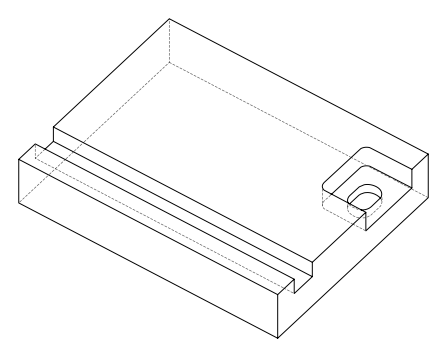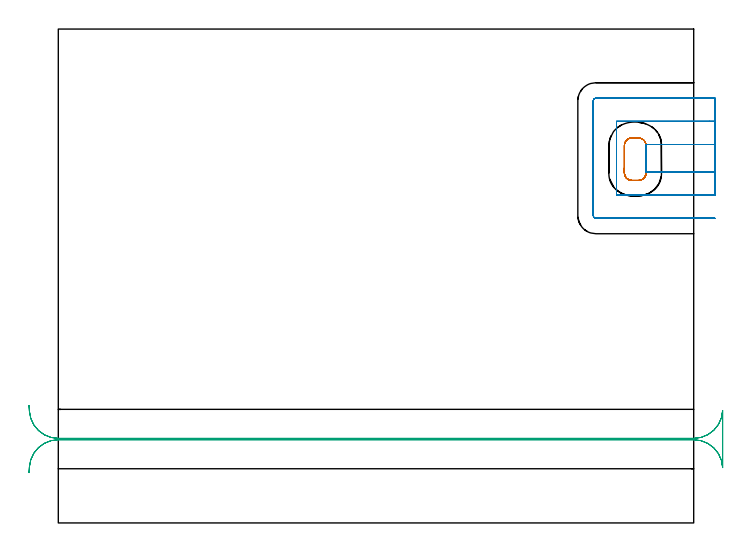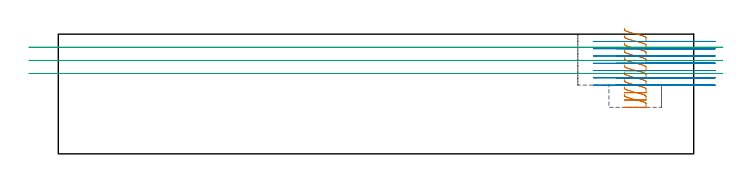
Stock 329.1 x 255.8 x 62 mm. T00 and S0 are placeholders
(PLAN: 3 operations, 1 tool changes, 15.2 min)
(1 MILL_RECTANGULAR_POCKET | POCKET_RECTANGULAR_STRAIGHT | UGT0201_008 | Follow Part, ap 4, ae 75% | 2.28 min | 34576 mm3)
(2 MILL_SLOT | SLOT_PARTIAL_RECTANGULAR | UGT0201_008 | Follow Part, ap 4, ae 75% | 8.2 min | 98790 mm3)
(3 MILL_RECTANGULAR_SLOT | SLOT_RECTANGULAR | UGT0201_018 | Follow Part, ap 7.5, ae 75% | 4.76 min | 206156 mm3)
(TOOL UGT0201_008 | End Mill 16 mm | D16 FL32 Z4)
(TOOL UGT0201_018 | End mill 30 mm | D30 FL50 Z4)
(OP 1 MILL_RECTANGULAR_POCKET)
G17 G21 G94 G90
T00 M6
G54
G17 G0 G90 X293.2 Y183.882 S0 M3
G43 Z72. H0
Z65.
G94 G1 Y181.102 Z64.255 F250.
X293.261 Y180.585 Z64.116
X293.391 Y180.08 Z63.976
X293.586 Y179.597 Z63.836
X293.844 Y179.144 Z63.697
X294.161 Y178.729 Z63.557
X294.529 Y178.361 Z63.417
X294.944 Y178.044 Z63.277
X295.397 Y177.786 Z63.138
X295.88 Y177.591 Z62.998
X296.385 Y177.461 Z62.858
X296.902 Y177.4 Z62.719
X300.698 Z61.702
X301.215 Y177.461 Z61.562
X301.72 Y177.591 Z61.422
X302.203 Y177.786 Z61.283
X302.656 Y178.044 Z61.143
X303.071 Y178.361 Z61.003
X303.439 Y178.729 Z60.864
X303.756 Y179.144 Z60.724
X304.014 Y179.597 Z60.584
X304.209 Y180.08 Z60.445
X304.339 Y180.585 Z60.305
X304.4 Y181.102 Z60.165
Y188.4 Z58.21
Y195.5 F500.
G3 X300.5 Y199.4 R3.9
G1 X297.1
G3 X293.2 Y195.5 R3.9
G1 Y181.3
G3 X297.1 Y177.4 R3.9
G1 X300.5
G3 X304.4 Y181.3 R3.9
G1 Y188.4
Y189.4
G0 X293.2 Y183.882 Z61.21
G1 Y181.102 Z60.465 F250.
X293.261 Y180.585 Z60.326
X293.391 Y180.08 Z60.186
X293.586 Y179.597 Z60.046
X293.844 Y179.144 Z59.907
X294.161 Y178.729 Z59.767
X294.529 Y178.361 Z59.627
X294.944 Y178.044 Z59.487
X295.397 Y177.786 Z59.348
X295.88 Y177.591 Z59.208
X296.385 Y177.461 Z59.068
X296.902 Y177.4 Z58.929
X300.698 Z57.912
X301.215 Y177.461 Z57.772
X301.72 Y177.591 Z57.632
X302.203 Y177.786 Z57.493
X302.656 Y178.044 Z57.353
X303.071 Y178.361 Z57.213
X303.439 Y178.729 Z57.074
X303.756 Y179.144 Z56.934
X304.014 Y179.597 Z56.794
X304.209 Y180.08 Z56.655
X304.339 Y180.585 Z56.515
X304.4 Y181.102 Z56.375
Y188.4 Z54.42
Y195.5 F500.
G3 X300.5 Y199.4 R3.9
G1 X297.1
G3 X293.2 Y195.5 R3.9
G1 Y181.3
G3 X297.1 Y177.4 R3.9
G1 X300.5
G3 X304.4 Y181.3 R3.9
G1 Y188.4
Y189.4
G0 X293.2 Y183.882 Z57.42
G1 Y181.102 Z56.675 F250.
X293.261 Y180.585 Z56.536
X293.391 Y180.08 Z56.396
X293.586 Y179.597 Z56.256
X293.844 Y179.144 Z56.117
X294.161 Y178.729 Z55.977
X294.529 Y178.361 Z55.837
X294.944 Y178.044 Z55.697
X295.397 Y177.786 Z55.558
X295.88 Y177.591 Z55.418
X296.385 Y177.461 Z55.278
X296.902 Y177.4 Z55.139
X300.698 Z54.122
X301.215 Y177.461 Z53.982
X301.72 Y177.591 Z53.842
X302.203 Y177.786 Z53.703
X302.656 Y178.044 Z53.563
X303.071 Y178.361 Z53.423
X303.439 Y178.729 Z53.284
X303.756 Y179.144 Z53.144
X304.014 Y179.597 Z53.004
X304.209 Y180.08 Z52.865
X304.339 Y180.585 Z52.725
X304.4 Y181.102 Z52.585
Y188.4 Z50.63
Y195.5 F500.
G3 X300.5 Y199.4 R3.9
G1 X297.1
G3 X293.2 Y195.5 R3.9
G1 Y181.3
G3 X297.1 Y177.4 R3.9
G1 X300.5
G3 X304.4 Y181.3 R3.9
G1 Y188.4
Y189.4
G0 X293.2 Y183.882 Z53.63
G1 Y181.102 Z52.885 F250.
X293.261 Y180.585 Z52.746
X293.391 Y180.08 Z52.606
X293.586 Y179.597 Z52.466
X293.844 Y179.144 Z52.327
X294.161 Y178.729 Z52.187
X294.529 Y178.361 Z52.047
X294.944 Y178.044 Z51.907
X295.397 Y177.786 Z51.768
X295.88 Y177.591 Z51.628
X296.385 Y177.461 Z51.488
X296.902 Y177.4 Z51.349
X300.698 Z50.332
X301.215 Y177.461 Z50.192
X301.72 Y177.591 Z50.052
X302.203 Y177.786 Z49.913
X302.656 Y178.044 Z49.773
X303.071 Y178.361 Z49.633
X303.439 Y178.729 Z49.494
X303.756 Y179.144 Z49.354
X304.014 Y179.597 Z49.214
X304.209 Y180.08 Z49.075
X304.339 Y180.585 Z48.935
X304.4 Y181.102 Z48.795
Y188.4 Z46.84
Y195.5 F500.
G3 X300.5 Y199.4 R3.9
G1 X297.1
G3 X293.2 Y195.5 R3.9
G1 Y181.3
G3 X297.1 Y177.4 R3.9
G1 X300.5
G3 X304.4 Y181.3 R3.9
G1 Y188.4
Y189.4
G0 X293.2 Y183.882 Z49.84
G1 Y181.102 Z49.095 F250.
X293.261 Y180.585 Z48.956
X293.391 Y180.08 Z48.816
X293.586 Y179.597 Z48.676
X293.844 Y179.144 Z48.537
X294.161 Y178.729 Z48.397
X294.529 Y178.361 Z48.257
X294.944 Y178.044 Z48.117
X295.397 Y177.786 Z47.978
X295.88 Y177.591 Z47.838
X296.385 Y177.461 Z47.698
X296.902 Y177.4 Z47.559
X300.698 Z46.542
X301.215 Y177.461 Z46.402
X301.72 Y177.591 Z46.262
X302.203 Y177.786 Z46.123
X302.656 Y178.044 Z45.983
X303.071 Y178.361 Z45.843
X303.439 Y178.729 Z45.704
X303.756 Y179.144 Z45.564
X304.014 Y179.597 Z45.424
X304.209 Y180.08 Z45.285
X304.339 Y180.585 Z45.145
X304.4 Y181.102 Z45.005
Y188.4 Z43.05
Y195.5 F500.
G3 X300.5 Y199.4 R3.9
G1 X297.1
G3 X293.2 Y195.5 R3.9
G1 Y181.3
G3 X297.1 Y177.4 R3.9
G1 X300.5
G3 X304.4 Y181.3 R3.9
G1 Y188.4
Y189.4
G0 X293.2 Y183.882 Z46.05
G1 Y181.102 Z45.305 F250.
X293.261 Y180.585 Z45.166
X293.391 Y180.08 Z45.026
X293.586 Y179.597 Z44.886
X293.844 Y179.144 Z44.747
X294.161 Y178.729 Z44.607
X294.529 Y178.361 Z44.467
X294.944 Y178.044 Z44.328
X295.397 Y177.786 Z44.188
X295.88 Y177.591 Z44.048
X296.385 Y177.461 Z43.908
X296.902 Y177.4 Z43.769
X300.698 Z42.752
X301.215 Y177.461 Z42.612
X301.72 Y177.591 Z42.472
X302.203 Y177.786 Z42.333
X302.656 Y178.044 Z42.193
X303.071 Y178.361 Z42.053
X303.439 Y178.729 Z41.914
X303.756 Y179.144 Z41.774
X304.014 Y179.597 Z41.634
X304.209 Y180.08 Z41.495
X304.339 Y180.585 Z41.355
X304.4 Y181.102 Z41.215
Y188.4 Z39.26
Y195.5 F500.
G3 X300.5 Y199.4 R3.9
G1 X297.1
G3 X293.2 Y195.5 R3.9
G1 Y181.3
G3 X297.1 Y177.4 R3.9
G1 X300.5
G3 X304.4 Y181.3 R3.9
G1 Y188.4
Y189.4
G0 X293.2 Y183.882 Z42.26
G1 Y181.102 Z41.515 F250.
X293.261 Y180.585 Z41.376
X293.391 Y180.08 Z41.236
X293.586 Y179.597 Z41.096
X293.844 Y179.144 Z40.957
X294.161 Y178.729 Z40.817
X294.529 Y178.361 Z40.677
X294.944 Y178.044 Z40.538
X295.397 Y177.786 Z40.398
X295.88 Y177.591 Z40.258
X296.385 Y177.461 Z40.118
X296.902 Y177.4 Z39.979
X300.698 Z38.962
X301.215 Y177.461 Z38.822
X301.72 Y177.591 Z38.683
X302.203 Y177.786 Z38.543
X302.656 Y178.044 Z38.403
X303.071 Y178.361 Z38.263
X303.439 Y178.729 Z38.124
X303.756 Y179.144 Z37.984
X304.014 Y179.597 Z37.844
X304.209 Y180.08 Z37.705
X304.339 Y180.585 Z37.565
X304.4 Y181.102 Z37.425
Y188.4 Z35.47
Y195.5 F500.
G3 X300.5 Y199.4 R3.9
G1 X297.1
G3 X293.2 Y195.5 R3.9
G1 Y181.3
G3 X297.1 Y177.4 R3.9
G1 X300.5
G3 X304.4 Y181.3 R3.9
G1 Y188.4
Y189.4
G0 X293.2 Y183.882 Z38.47
G1 Y181.102 Z37.725 F250.
X293.261 Y180.585 Z37.586
X293.391 Y180.08 Z37.446
X293.586 Y179.597 Z37.306
X293.844 Y179.144 Z37.167
X294.161 Y178.729 Z37.027
X294.529 Y178.361 Z36.887
X294.944 Y178.044 Z36.748
X295.397 Y177.786 Z36.608
X295.88 Y177.591 Z36.468
X296.385 Y177.461 Z36.328
X296.902 Y177.4 Z36.189
X300.698 Z35.172
X301.215 Y177.461 Z35.032
X301.72 Y177.591 Z34.893
X302.203 Y177.786 Z34.753
X302.656 Y178.044 Z34.613
X303.071 Y178.361 Z34.473
X303.439 Y178.729 Z34.334
X303.756 Y179.144 Z34.194
X304.014 Y179.597 Z34.054
X304.209 Y180.08 Z33.915
X304.339 Y180.585 Z33.775
X304.4 Y181.102 Z33.635
Y188.4 Z31.68
Y195.5 F500.
G3 X300.5 Y199.4 R3.9
G1 X297.1
G3 X293.2 Y195.5 R3.9
G1 Y181.3
G3 X297.1 Y177.4 R3.9
G1 X300.5
G3 X304.4 Y181.3 R3.9
G1 Y188.4
Y189.4
G0 X293.2 Y183.882 Z34.68
G1 Y181.102 Z33.935 F250.
X293.261 Y180.585 Z33.796
X293.391 Y180.08 Z33.656
X293.586 Y179.597 Z33.516
X293.844 Y179.144 Z33.377
X294.161 Y178.729 Z33.237
X294.529 Y178.361 Z33.097
X294.944 Y178.044 Z32.958
X295.397 Y177.786 Z32.818
X295.88 Y177.591 Z32.678
X296.385 Y177.461 Z32.538
X296.902 Y177.4 Z32.399
X300.698 Z31.382
X301.215 Y177.461 Z31.242
X301.72 Y177.591 Z31.103
X302.203 Y177.786 Z30.963
X302.656 Y178.044 Z30.823
X303.071 Y178.361 Z30.683
X303.439 Y178.729 Z30.544
X303.756 Y179.144 Z30.404
X304.014 Y179.597 Z30.264
X304.209 Y180.08 Z30.125
X304.339 Y180.585 Z29.985
X304.4 Y181.102 Z29.845
Y188.4 Z27.89
Y195.5 F500.
G3 X300.5 Y199.4 R3.9
G1 X297.1
G3 X293.2 Y195.5 R3.9
G1 Y181.3
G3 X297.1 Y177.4 R3.9
G1 X300.5
G3 X304.4 Y181.3 R3.9
G1 Y188.4
Y189.4
G0 X293.2 Y183.882 Z30.89
G1 Y181.102 Z30.145 F250.
X293.261 Y180.585 Z30.006
X293.391 Y180.08 Z29.866
X293.586 Y179.597 Z29.726
X293.844 Y179.144 Z29.587
X294.161 Y178.729 Z29.447
X294.529 Y178.361 Z29.307
X294.944 Y178.044 Z29.168
X295.397 Y177.786 Z29.028
X295.88 Y177.591 Z28.888
X296.385 Y177.461 Z28.748
X296.902 Y177.4 Z28.609
X300.698 Z27.592
X301.215 Y177.461 Z27.452
X301.72 Y177.591 Z27.313
X302.203 Y177.786 Z27.173
X302.656 Y178.044 Z27.033
X303.071 Y178.361 Z26.893
X303.439 Y178.729 Z26.754
X303.756 Y179.144 Z26.614
X304.014 Y179.597 Z26.474
X304.209 Y180.08 Z26.335
X304.339 Y180.585 Z26.195
X304.4 Y181.102 Z26.055
Y188.4 Z24.1
Y195.5 F500.
G3 X300.5 Y199.4 R3.9
G1 X297.1
G3 X293.2 Y195.5 R3.9
G1 Y181.3
G3 X297.1 Y177.4 R3.9
G1 X300.5
G3 X304.4 Y181.3 R3.9
G1 Y188.4
Y189.4
G0 Z72.
M5
M2
(OP 2 MILL_SLOT)
G17 G21 G94 G90
T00 M6
G54
G17 G0 G90 X340.1 Y196. S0 M3
G43 Z72. H0
Z58.228
G94 G1 X337.1 F250.
X304.361 F500.
G2 X304.4 Y194.603 R8.474
G1 Y181.9
X304.405 Y181.8
X337.1
X340.1 F250.
Y208.
X337.1
X289.1 F500.
Y169.8
X337.1
X340.1 F250.
Y220.
X337.1
X278.5 F500.
G3 X277.1 Y218.6 R1.4
G1 Y159.2
G3 X278.5 Y157.8 R1.4
G1 X337.1
X340.1 F250.
G0 Y196. Z54.457
G1 X337.1
X304.361 F500.
G2 X304.4 Y194.603 R8.474
G1 Y181.9
X304.405 Y181.8
X337.1
X340.1 F250.
Y208.
X337.1
X289.1 F500.
Y169.8
X337.1
X340.1 F250.
Y220.
X337.1
X278.5 F500.
G3 X277.1 Y218.6 R1.4
G1 Y159.2
G3 X278.5 Y157.8 R1.4
G1 X337.1
X340.1 F250.
G0 Y196. Z50.686
G1 X337.1
X304.361 F500.
G2 X304.4 Y194.603 R8.474
G1 Y181.9
X304.405 Y181.8
X337.1
X340.1 F250.
Y208.
X337.1
X289.1 F500.
Y169.8
X337.1
X340.1 F250.
Y220.
X337.1
X278.5 F500.
G3 X277.1 Y218.6 R1.4
G1 Y159.2
G3 X278.5 Y157.8 R1.4
G1 X337.1
X340.1 F250.
G0 Y196. Z46.914
G1 X337.1
X304.361 F500.
G2 X304.4 Y194.603 R8.474
G1 Y181.9
X304.405 Y181.8
X337.1
X340.1 F250.
Y208.
X337.1
X289.1 F500.
Y169.8
X337.1
X340.1 F250.
Y220.
X337.1
X278.5 F500.
G3 X277.1 Y218.6 R1.4
G1 Y159.2
G3 X278.5 Y157.8 R1.4
G1 X337.1
X340.1 F250.
G0 Y196. Z43.143
G1 X337.1
X304.361 F500.
G2 X304.411 Y195.247 R8.473
X304.4 Y194.603 R8.474
G1 Y181.9
X304.405 Y181.8
X337.1
X340.1 F250.
Y208.
X337.1
X289.1 F500.
Y169.8
X337.1
X340.1 F250.
Y220.
X337.1
X278.5 F500.
G3 X277.1 Y218.6 R1.4
G1 Y159.2
G3 X278.5 Y157.8 R1.4
G1 X337.1
X340.1 F250.
G0 Y196. Z39.371
G1 X337.1
X304.361 F500.
G2 X304.411 Y195.247 R8.473
X304.4 Y194.603 R8.474
G1 Y181.9
X304.405 Y181.8
X337.1
X340.1 F250.
Y208.
X337.1
X289.1 F500.
Y169.8
X337.1
X340.1 F250.
Y220.
X337.1
X278.5 F500.
G3 X277.1 Y218.6 R1.4
G1 Y159.2
G3 X278.5 Y157.8 R1.4
G1 X337.1
X340.1 F250.
G0 Y196. Z35.6
G1 X337.1
X304.361 F500.
G2 X304.4 Y194.603 R8.474
G1 Y181.9
X304.405 Y181.8
X337.1
X340.1 F250.
Y208.
X337.1
X289.1 F500.
Y169.8
X337.1
X340.1 F250.
Y220.
X337.1
X278.5 F500.
G3 X277.1 Y218.6 R1.4
G1 Y159.2
G3 X278.5 Y157.8 R1.4
G1 X337.1
X340.1 F250.
G0 Z72.
M5
M2
(OP 3 MILL_RECTANGULAR_SLOT)
G17 G21 G94 G90
T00 M6
G54
G17 G0 G90 X-15.16 Y26.054 S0 M3
G43 Z72. H0
Z55.2
G94 G1 X-14.97 Y29.048 F250.
G2 X0. Y43.1 R15. F500.
G1 X329.1
G2 X344.09 Y28.648 R15.
G1 Y58.252
G2 X329.1 Y43.8 R15.
G1 X0.
G2 X-14.97 Y57.852 R15.
G1 X-15.16 Y60.846 F250.
G0 Y26.054 Z48.4
G1 X-14.97 Y29.048
G2 X0. Y43.1 R15. F500.
G1 X329.1
G2 X344.09 Y28.648 R15.
G1 Y58.252
G2 X329.1 Y43.8 R15.
G1 X0.
G2 X-14.97 Y57.852 R15.
G1 X-15.16 Y60.846 F250.
G0 Y26.054 Z41.6
G1 X-14.97 Y29.048
G2 X0. Y43.1 R15. F500.
G1 X329.1
G2 X344.09 Y28.648 R15.
G1 Y58.252
G2 X329.1 Y43.8 R15.
G1 X0.
G2 X-14.97 Y57.852 R15.
G1 X-15.16 Y60.846 F250.
G0 Z72.
M5
M2
